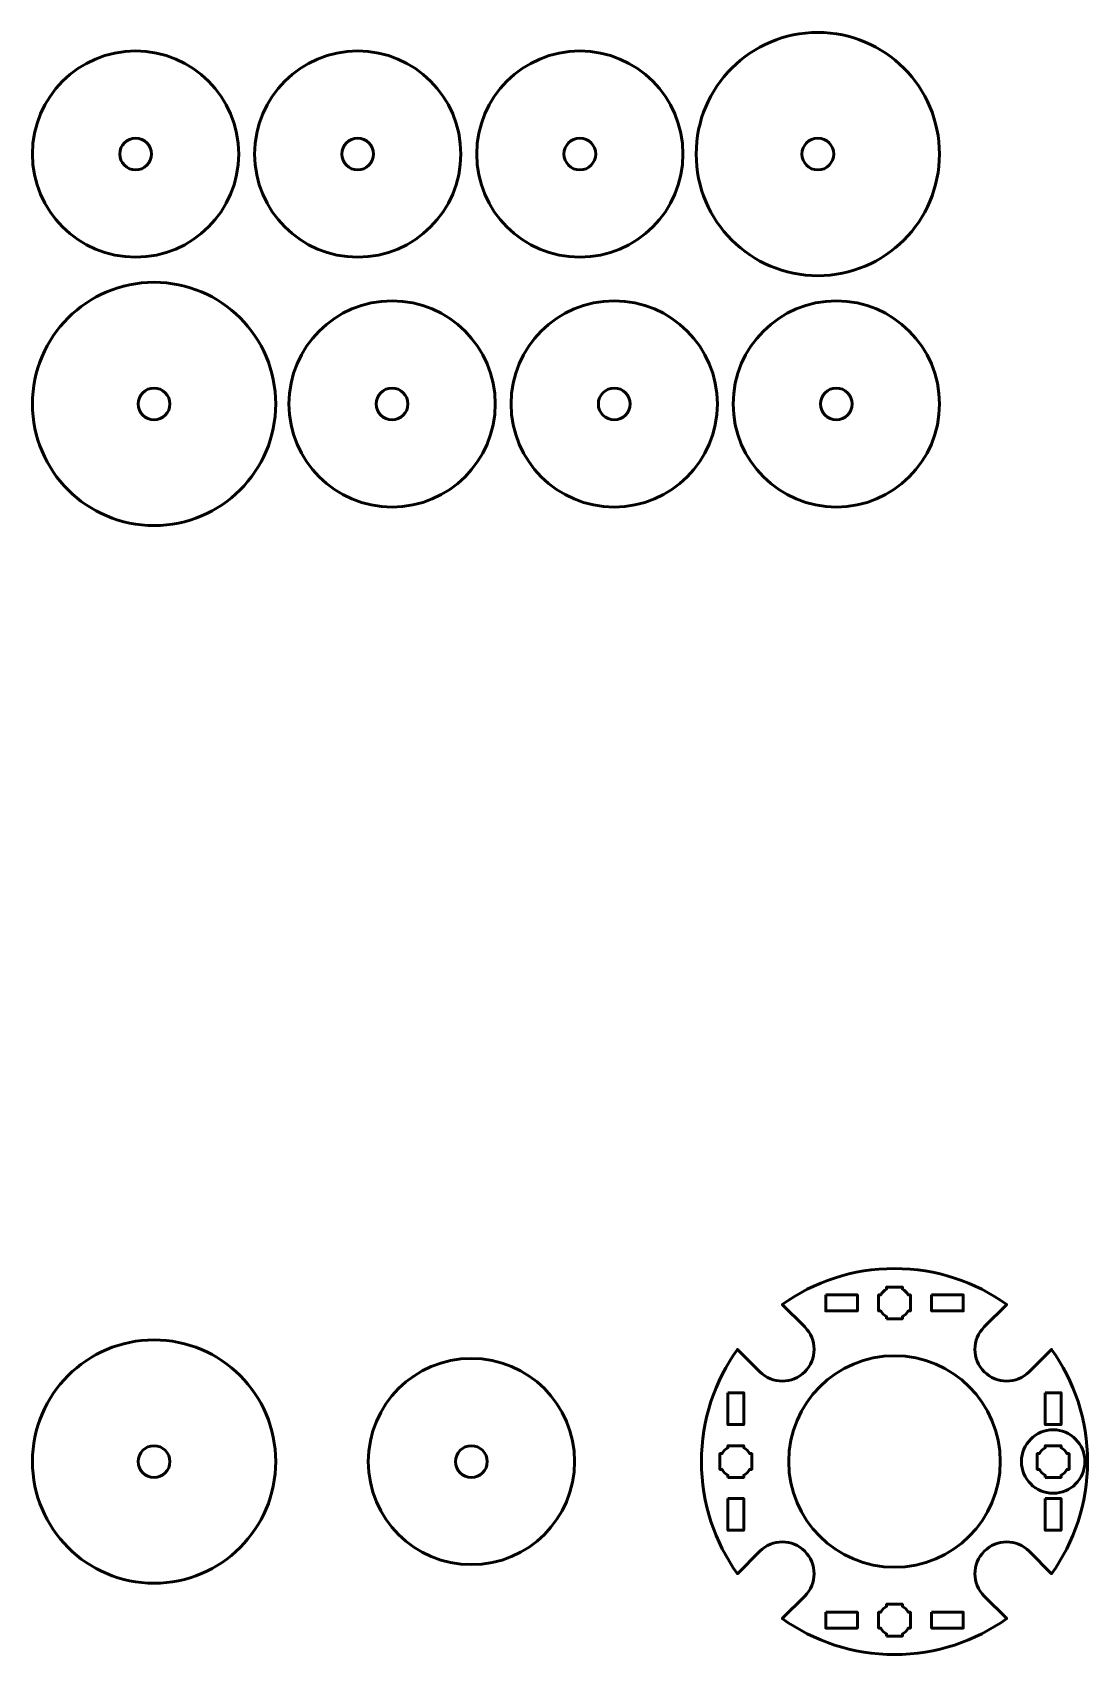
# Model space of a CAD drawing. Header units: centimetres. Extents: x -211 to 242, y -245 to 228.
# Drawn here: x -130.3 to -110.35, y -215.65 to -184.97 of the extents above; entities that cross this region are included whole.
import ezdxf

# ---------------------------------------------------------------- set-up
doc = ezdxf.new("R2010")
doc.units = ezdxf.units.CM
doc.header["$MEASUREMENT"] = 0
doc.layers.add('Layer 1', color=7, linetype='Continuous')

msp = doc.modelspace()

# ---------------------------------------------------------------- linework, layer by layer
at = {"layer": 'Layer 1', "color": 250, "lineweight": 53}
for points in [[(-115.45002, -189.57498), (-116.72008, -189.57498), (-117.75002, -188.54504), (-117.75002, -187.27498), (-117.75002, -187.27498), (-117.75002, -186.00492), (-116.72008, -184.97498), (-115.45002, -184.97498), (-115.45002, -184.97498), (-114.17996, -184.97498), (-113.15002, -186.00492), (-113.15002, -187.27498), (-113.15002, -187.27498), (-113.15002, -188.54504), (-114.17996, -189.57498), (-115.45002, -189.57498)], [(-128.35002, -189.22498), (-129.42681, -189.22498), (-130.30002, -188.35177), (-130.30002, -187.27498), (-130.30002, -187.27498), (-130.30002, -186.19819), (-129.42681, -185.32498), (-128.35002, -185.32498), (-128.35002, -185.32498), (-127.27323, -185.32498), (-126.40002, -186.19819), (-126.40002, -187.27498), (-126.40002, -187.27498), (-126.40002, -188.35177), (-127.27323, -189.22498), (-128.35002, -189.22498)], [(-124.15002, -189.22498), (-125.22681, -189.22498), (-126.10002, -188.35177), (-126.10002, -187.27498), (-126.10002, -187.27498), (-126.10002, -186.19819), (-125.22681, -185.32498), (-124.15002, -185.32498), (-124.15002, -185.32498), (-123.07323, -185.32498), (-122.20002, -186.19819), (-122.20002, -187.27498), (-122.20002, -187.27498), (-122.20002, -188.35177), (-123.07323, -189.22498), (-124.15002, -189.22498)], [(-119.95002, -189.22498), (-121.02681, -189.22498), (-121.90002, -188.35177), (-121.90002, -187.27498), (-121.90002, -187.27498), (-121.90002, -186.19819), (-121.02681, -185.32498), (-119.95002, -185.32498), (-119.95002, -185.32498), (-118.87323, -185.32498), (-118.00002, -186.19819), (-118.00002, -187.27498), (-118.00002, -187.27498), (-118.00002, -188.35177), (-118.87323, -189.22498), (-119.95002, -189.22498)], [(-128.35002, -187.57498), (-128.51568, -187.57498), (-128.65002, -187.44064), (-128.65002, -187.27498), (-128.65002, -187.27498), (-128.65002, -187.10932), (-128.51568, -186.97498), (-128.35002, -186.97498), (-128.35002, -186.97498), (-128.18436, -186.97498), (-128.05002, -187.10932), (-128.05002, -187.27498), (-128.05002, -187.27498), (-128.05002, -187.44064), (-128.18436, -187.57498), (-128.35002, -187.57498)], [(-124.15002, -187.57498), (-124.31568, -187.57498), (-124.45002, -187.44064), (-124.45002, -187.27498), (-124.45002, -187.27498), (-124.45002, -187.10932), (-124.31568, -186.97498), (-124.15002, -186.97498), (-124.15002, -186.97498), (-123.98436, -186.97498), (-123.85002, -187.10932), (-123.85002, -187.27498), (-123.85002, -187.27498), (-123.85002, -187.44064), (-123.98436, -187.57498), (-124.15002, -187.57498)], [(-119.95002, -187.57498), (-120.11568, -187.57498), (-120.25002, -187.44064), (-120.25002, -187.27498), (-120.25002, -187.27498), (-120.25002, -187.10932), (-120.11568, -186.97498), (-119.95002, -186.97498), (-119.95002, -186.97498), (-119.78436, -186.97498), (-119.65002, -187.10932), (-119.65002, -187.27498), (-119.65002, -187.27498), (-119.65002, -187.44064), (-119.78436, -187.57498), (-119.95002, -187.57498)], [(-115.45002, -187.57498), (-115.61568, -187.57498), (-115.75002, -187.44064), (-115.75002, -187.27498), (-115.75002, -187.27498), (-115.75002, -187.10932), (-115.61568, -186.97498), (-115.45002, -186.97498), (-115.45002, -186.97498), (-115.28436, -186.97498), (-115.15002, -187.10932), (-115.15002, -187.27498), (-115.15002, -187.27498), (-115.15002, -187.44064), (-115.28436, -187.57498), (-115.45002, -187.57498)], [(-128.00002, -189.69998), (-126.72996, -189.69998), (-125.70002, -190.72992), (-125.70002, -191.99998), (-125.70002, -191.99998), (-125.70002, -193.27004), (-126.72996, -194.29998), (-128.00002, -194.29998), (-128.00002, -194.29998), (-129.27008, -194.29998), (-130.30002, -193.27004), (-130.30002, -191.99998), (-130.30002, -191.99998), (-130.30002, -190.72992), (-129.27008, -189.69998), (-128.00002, -189.69998)], [(-123.50002, -190.04998), (-122.42323, -190.04998), (-121.55002, -190.92319), (-121.55002, -191.99998), (-121.55002, -191.99998), (-121.55002, -193.07677), (-122.42323, -193.94998), (-123.50002, -193.94998), (-123.50002, -193.94998), (-124.57681, -193.94998), (-125.45002, -193.07677), (-125.45002, -191.99998), (-125.45002, -191.99998), (-125.45002, -190.92319), (-124.57681, -190.04998), (-123.50002, -190.04998)], [(-119.30002, -190.04998), (-118.22323, -190.04998), (-117.35002, -190.92319), (-117.35002, -191.99998), (-117.35002, -191.99998), (-117.35002, -193.07677), (-118.22323, -193.94998), (-119.30002, -193.94998), (-119.30002, -193.94998), (-120.37681, -193.94998), (-121.25002, -193.07677), (-121.25002, -191.99998), (-121.25002, -191.99998), (-121.25002, -190.92319), (-120.37681, -190.04998), (-119.30002, -190.04998)], [(-115.10002, -190.04998), (-114.02323, -190.04998), (-113.15002, -190.92319), (-113.15002, -191.99998), (-113.15002, -191.99998), (-113.15002, -193.07677), (-114.02323, -193.94998), (-115.10002, -193.94998), (-115.10002, -193.94998), (-116.17681, -193.94998), (-117.05002, -193.07677), (-117.05002, -191.99998), (-117.05002, -191.99998), (-117.05002, -190.92319), (-116.17681, -190.04998), (-115.10002, -190.04998)], [(-128.00002, -191.69998), (-127.83436, -191.69998), (-127.70002, -191.83432), (-127.70002, -191.99998), (-127.70002, -191.99998), (-127.70002, -192.16564), (-127.83436, -192.29998), (-128.00002, -192.29998), (-128.00002, -192.29998), (-128.16568, -192.29998), (-128.30002, -192.16564), (-128.30002, -191.99998), (-128.30002, -191.99998), (-128.30002, -191.83432), (-128.16568, -191.69998), (-128.00002, -191.69998)], [(-123.50002, -191.69998), (-123.33436, -191.69998), (-123.20002, -191.83432), (-123.20002, -191.99998), (-123.20002, -191.99998), (-123.20002, -192.16564), (-123.33436, -192.29998), (-123.50002, -192.29998), (-123.50002, -192.29998), (-123.66568, -192.29998), (-123.80002, -192.16564), (-123.80002, -191.99998), (-123.80002, -191.99998), (-123.80002, -191.83432), (-123.66568, -191.69998), (-123.50002, -191.69998)], [(-119.30002, -191.69998), (-119.13436, -191.69998), (-119.00002, -191.83432), (-119.00002, -191.99998), (-119.00002, -191.99998), (-119.00002, -192.16564), (-119.13436, -192.29998), (-119.30002, -192.29998), (-119.30002, -192.29998), (-119.46568, -192.29998), (-119.60002, -192.16564), (-119.60002, -191.99998), (-119.60002, -191.99998), (-119.60002, -191.83432), (-119.46568, -191.69998), (-119.30002, -191.69998)], [(-115.10002, -191.69998), (-114.93436, -191.69998), (-114.80002, -191.83432), (-114.80002, -191.99998), (-114.80002, -191.99998), (-114.80002, -192.16564), (-114.93436, -192.29998), (-115.10002, -192.29998), (-115.10002, -192.29998), (-115.26568, -192.29998), (-115.40002, -192.16564), (-115.40002, -191.99998), (-115.40002, -191.99998), (-115.40002, -191.83432), (-115.26568, -191.69998), (-115.10002, -191.69998)], [(-128.00002, -209.69998), (-126.72996, -209.69998), (-125.70002, -210.72992), (-125.70002, -211.99998), (-125.70002, -211.99998), (-125.70002, -213.27004), (-126.72996, -214.29998), (-128.00002, -214.29998), (-128.00002, -214.29998), (-129.27008, -214.29998), (-130.30002, -213.27004), (-130.30002, -211.99998), (-130.30002, -211.99998), (-130.30002, -210.72992), (-129.27008, -209.69998), (-128.00002, -209.69998)], [(-122.00002, -210.04998), (-120.92323, -210.04998), (-120.05002, -210.92319), (-120.05002, -211.99998), (-120.05002, -211.99998), (-120.05002, -213.07677), (-120.92323, -213.94998), (-122.00002, -213.94998), (-122.00002, -213.94998), (-123.07681, -213.94998), (-123.95002, -213.07677), (-123.95002, -211.99998), (-123.95002, -211.99998), (-123.95002, -210.92319), (-123.07681, -210.04998), (-122.00002, -210.04998)], [(-128.00002, -211.69998), (-127.83436, -211.69998), (-127.70002, -211.83432), (-127.70002, -211.99998), (-127.70002, -211.99998), (-127.70002, -212.16564), (-127.83436, -212.29998), (-128.00002, -212.29998), (-128.00002, -212.29998), (-128.16568, -212.29998), (-128.30002, -212.16564), (-128.30002, -211.99998), (-128.30002, -211.99998), (-128.30002, -211.83432), (-128.16568, -211.69998), (-128.00002, -211.69998)], [(-122.00002, -211.69998), (-121.83436, -211.69998), (-121.70002, -211.83432), (-121.70002, -211.99998), (-121.70002, -211.99998), (-121.70002, -212.16564), (-121.83436, -212.29998), (-122.00002, -212.29998), (-122.00002, -212.29998), (-122.16568, -212.29998), (-122.30002, -212.16564), (-122.30002, -211.99998), (-122.30002, -211.99998), (-122.30002, -211.83432), (-122.16568, -211.69998), (-122.00002, -211.69998)]]:
    msp.add_open_spline(points, degree=3, knots=[0, 0, 0, 0, 0.25, 0.25, 0.25, 0.25, 0.5, 0.5, 0.5, 0.5, 0.75, 0.75, 0.75, 0.75, 1, 1, 1, 1], dxfattribs=at)
at = {"layer": 'Layer 1', "color": 235, "lineweight": 53}
for points, knots in [([(-113.99997, -208.35), (-113.20879, -208.35), (-112.47639, -208.60196), (-111.87845, -209.02988), (-111.87845, -209.02988), (-111.87845, -209.02988), (-112.30296, -209.4544), (-112.30296, -209.4544), (-112.30296, -209.4544), (-112.53724, -209.68867), (-112.53724, -210.06865), (-112.30296, -210.30292), (-112.30296, -210.30292), (-112.06869, -210.5372), (-111.68871, -210.5372), (-111.45444, -210.30292), (-111.45444, -210.30292), (-111.45444, -210.30292), (-111.02992, -209.87841), (-111.02992, -209.87841), (-111.02992, -209.87841), (-110.60196, -210.47634), (-110.35, -211.2088), (-110.35, -212.00002), (-110.35, -212.00002), (-110.35, -212.79121), (-110.60197, -213.52363), (-111.0299, -214.12157), (-111.0299, -214.12157), (-111.0299, -214.12157), (-111.45444, -213.69704), (-111.45444, -213.69704), (-111.45444, -213.69704), (-111.68871, -213.46276), (-112.06869, -213.46276), (-112.30296, -213.69704), (-112.30296, -213.69704), (-112.53724, -213.93131), (-112.53724, -214.31129), (-112.30296, -214.54556), (-112.30296, -214.54556), (-112.30296, -214.54556), (-111.87843, -214.9701), (-111.87843, -214.9701), (-111.87843, -214.9701), (-112.47635, -215.39805), (-113.20878, -215.65), (-113.99997, -215.65), (-113.99997, -215.65), (-114.79119, -215.65), (-115.52365, -215.39804), (-116.12159, -214.97007), (-116.12159, -214.97007), (-116.12159, -214.97007), (-115.69708, -214.54556), (-115.69708, -214.54556), (-115.69708, -214.54556), (-115.4628, -214.31129), (-115.4628, -213.93131), (-115.69708, -213.69704), (-115.69708, -213.69704), (-115.93135, -213.46276), (-116.31133, -213.46276), (-116.5456, -213.69704), (-116.5456, -213.69704), (-116.5456, -213.69704), (-116.97011, -214.12155), (-116.97011, -214.12155), (-116.97011, -214.12155), (-117.39803, -213.52361), (-117.65, -212.7912), (-117.65, -212.00002), (-117.65, -212.00002), (-117.65, -211.20881), (-117.39806, -210.47635), (-116.9701, -209.87843), (-116.9701, -209.87843), (-116.9701, -209.87843), (-116.5456, -210.30292), (-116.5456, -210.30292), (-116.5456, -210.30292), (-116.31133, -210.5372), (-115.93135, -210.5372), (-115.69708, -210.30292), (-115.69708, -210.30292), (-115.4628, -210.06865), (-115.4628, -209.68867), (-115.69708, -209.4544), (-115.69708, -209.4544), (-115.69708, -209.4544), (-116.12157, -209.02991), (-116.12157, -209.02991), (-116.12157, -209.02991), (-115.52361, -208.60197), (-114.79118, -208.35), (-113.99997, -208.35)], [0, 0, 0, 0, 0.04166667, 0.04166667, 0.04166667, 0.04166667, 0.08333333, 0.08333333, 0.08333333, 0.08333333, 0.125, 0.125, 0.125, 0.125, 0.16666667, 0.16666667, 0.16666667, 0.16666667, 0.20833333, 0.20833333, 0.20833333, 0.20833333, 0.25, 0.25, 0.25, 0.25, 0.29166667, 0.29166667, 0.29166667, 0.29166667, 0.33333333, 0.33333333, 0.33333333, 0.33333333, 0.375, 0.375, 0.375, 0.375, 0.41666667, 0.41666667, 0.41666667, 0.41666667, 0.45833333, 0.45833333, 0.45833333, 0.45833333, 0.5, 0.5, 0.5, 0.5, 0.54166667, 0.54166667, 0.54166667, 0.54166667, 0.58333333, 0.58333333, 0.58333333, 0.58333333, 0.625, 0.625, 0.625, 0.625, 0.66666667, 0.66666667, 0.66666667, 0.66666667, 0.70833333, 0.70833333, 0.70833333, 0.70833333, 0.75, 0.75, 0.75, 0.75, 0.79166667, 0.79166667, 0.79166667, 0.79166667, 0.83333333, 0.83333333, 0.83333333, 0.83333333, 0.875, 0.875, 0.875, 0.875, 0.91666667, 0.91666667, 0.91666667, 0.91666667, 0.95833333, 0.95833333, 0.95833333, 0.95833333, 1, 1, 1, 1]), ([(-115.30001, -208.85004), (-115.30001, -208.85004), (-114.7, -208.85004), (-114.7, -208.85004), (-114.7, -208.85004), (-114.7, -208.85004), (-114.7, -209.15005), (-114.7, -209.15005), (-114.7, -209.15005), (-114.7, -209.15005), (-115.30001, -209.15005), (-115.30001, -209.15005), (-115.30001, -209.15005), (-115.30001, -209.15005), (-115.30001, -208.85004), (-115.30001, -208.85004)], [0, 0, 0, 0, 0.25, 0.25, 0.25, 0.25, 0.5, 0.5, 0.5, 0.5, 0.75, 0.75, 0.75, 0.75, 1, 1, 1, 1]), ([(-114.15001, -209.30004), (-114.15001, -209.30004), (-114.15001, -209.25986), (-114.15001, -209.25986), (-114.15001, -209.25986), (-114.19555, -209.23353), (-114.23351, -209.19558), (-114.25986, -209.15005), (-114.25986, -209.15005), (-114.25986, -209.15005), (-114.30001, -209.15005), (-114.30001, -209.15005), (-114.30001, -209.15005), (-114.30001, -209.15005), (-114.30001, -209.00153), (-114.30001, -209.00153), (-114.30001, -209.00153), (-114.30001, -209.00153), (-114.30003, -208.99998), (-114.30003, -208.99998), (-114.30003, -208.99998), (-114.30003, -208.99998), (-114.30001, -208.99843), (-114.30001, -208.99843), (-114.30001, -208.99843), (-114.30001, -208.99843), (-114.30001, -208.85004), (-114.30001, -208.85004), (-114.30001, -208.85004), (-114.30001, -208.85004), (-114.25991, -208.85004), (-114.25991, -208.85004), (-114.25991, -208.85004), (-114.23356, -208.80447), (-114.19557, -208.76647), (-114.15001, -208.74011), (-114.15001, -208.74011), (-114.15001, -208.74011), (-114.15001, -208.70003), (-114.15001, -208.70003), (-114.15001, -208.70003), (-114.15001, -208.70003), (-114.00467, -208.70003), (-114.00467, -208.70003), (-114.00467, -208.70003), (-114.00467, -208.70003), (-114.00003, -208.69997), (-114.00003, -208.69997), (-114.00003, -208.69997), (-114.00003, -208.69997), (-113.99538, -208.70003), (-113.99538, -208.70003), (-113.99538, -208.70003), (-113.99538, -208.70003), (-113.85, -208.70003), (-113.85, -208.70003), (-113.85, -208.70003), (-113.85, -208.70003), (-113.85, -208.74011), (-113.85, -208.74011), (-113.85, -208.74011), (-113.80443, -208.76647), (-113.76646, -208.80447), (-113.74012, -208.85004), (-113.74012, -208.85004), (-113.74012, -208.85004), (-113.7, -208.85004), (-113.7, -208.85004), (-113.7, -208.85004), (-113.7, -208.85004), (-113.7, -209.15005), (-113.7, -209.15005), (-113.7, -209.15005), (-113.7, -209.15005), (-113.74017, -209.15005), (-113.74017, -209.15005), (-113.74017, -209.15005), (-113.76651, -209.19558), (-113.80447, -209.23353), (-113.85, -209.25986), (-113.85, -209.25986), (-113.85, -209.25986), (-113.85, -209.30004), (-113.85, -209.30004), (-113.85, -209.30004), (-113.85, -209.30004), (-114.15001, -209.30004), (-114.15001, -209.30004)], [0, 0, 0, 0, 0.04545455, 0.04545455, 0.04545455, 0.04545455, 0.09090909, 0.09090909, 0.09090909, 0.09090909, 0.13636364, 0.13636364, 0.13636364, 0.13636364, 0.18181818, 0.18181818, 0.18181818, 0.18181818, 0.22727273, 0.22727273, 0.22727273, 0.22727273, 0.27272727, 0.27272727, 0.27272727, 0.27272727, 0.31818182, 0.31818182, 0.31818182, 0.31818182, 0.36363636, 0.36363636, 0.36363636, 0.36363636, 0.40909091, 0.40909091, 0.40909091, 0.40909091, 0.45454545, 0.45454545, 0.45454545, 0.45454545, 0.5, 0.5, 0.5, 0.5, 0.54545455, 0.54545455, 0.54545455, 0.54545455, 0.59090909, 0.59090909, 0.59090909, 0.59090909, 0.63636364, 0.63636364, 0.63636364, 0.63636364, 0.68181818, 0.68181818, 0.68181818, 0.68181818, 0.72727273, 0.72727273, 0.72727273, 0.72727273, 0.77272727, 0.77272727, 0.77272727, 0.77272727, 0.81818182, 0.81818182, 0.81818182, 0.81818182, 0.86363636, 0.86363636, 0.86363636, 0.86363636, 0.90909091, 0.90909091, 0.90909091, 0.90909091, 0.95454545, 0.95454545, 0.95454545, 0.95454545, 1, 1, 1, 1]), ([(-113.30004, -208.85004), (-113.30004, -208.85004), (-112.70004, -208.85004), (-112.70004, -208.85004), (-112.70004, -208.85004), (-112.70004, -208.85004), (-112.70004, -209.15005), (-112.70004, -209.15005), (-112.70004, -209.15005), (-112.70004, -209.15005), (-113.30004, -209.15005), (-113.30004, -209.15005), (-113.30004, -209.15005), (-113.30004, -209.15005), (-113.30004, -208.85004), (-113.30004, -208.85004)], [0, 0, 0, 0, 0.25, 0.25, 0.25, 0.25, 0.5, 0.5, 0.5, 0.5, 0.75, 0.75, 0.75, 0.75, 1, 1, 1, 1]), ([(-114.00002, -209.99998), (-112.89562, -209.99998), (-112.00002, -210.89558), (-112.00002, -211.99998), (-112.00002, -211.99998), (-112.00002, -213.10438), (-112.89562, -213.99998), (-114.00002, -213.99998), (-114.00002, -213.99998), (-115.10442, -213.99998), (-116.00002, -213.10438), (-116.00002, -211.99998), (-116.00002, -211.99998), (-116.00002, -210.89558), (-115.10442, -209.99998), (-114.00002, -209.99998)], [0, 0, 0, 0, 0.25, 0.25, 0.25, 0.25, 0.5, 0.5, 0.5, 0.5, 0.75, 0.75, 0.75, 0.75, 1, 1, 1, 1]), ([(-117.14996, -210.69999), (-117.14996, -210.69999), (-116.84995, -210.69999), (-116.84995, -210.69999), (-116.84995, -210.69999), (-116.84995, -210.69999), (-116.84995, -211.3), (-116.84995, -211.3), (-116.84995, -211.3), (-116.84995, -211.3), (-117.14996, -211.3), (-117.14996, -211.3), (-117.14996, -211.3), (-117.14996, -211.3), (-117.14996, -210.69999), (-117.14996, -210.69999)], [0, 0, 0, 0, 0.25, 0.25, 0.25, 0.25, 0.5, 0.5, 0.5, 0.5, 0.75, 0.75, 0.75, 0.75, 1, 1, 1, 1]), ([(-111.15009, -210.69999), (-111.15009, -210.69999), (-110.85009, -210.69999), (-110.85009, -210.69999), (-110.85009, -210.69999), (-110.85009, -210.69999), (-110.85009, -211.3), (-110.85009, -211.3), (-110.85009, -211.3), (-110.85009, -211.3), (-111.15009, -211.3), (-111.15009, -211.3), (-111.15009, -211.3), (-111.15009, -211.3), (-111.15009, -210.69999), (-111.15009, -210.69999)], [0, 0, 0, 0, 0.25, 0.25, 0.25, 0.25, 0.5, 0.5, 0.5, 0.5, 0.75, 0.75, 0.75, 0.75, 1, 1, 1, 1]), ([(-117.15001, -212.30004), (-117.15001, -212.30004), (-117.15001, -212.25986), (-117.15001, -212.25986), (-117.15001, -212.25986), (-117.19555, -212.23353), (-117.23351, -212.19558), (-117.25986, -212.15005), (-117.25986, -212.15005), (-117.25986, -212.15005), (-117.30001, -212.15005), (-117.30001, -212.15005), (-117.30001, -212.15005), (-117.30001, -212.15005), (-117.30001, -212.00153), (-117.30001, -212.00153), (-117.30001, -212.00153), (-117.30001, -212.00153), (-117.30003, -211.99998), (-117.30003, -211.99998), (-117.30003, -211.99998), (-117.30003, -211.99998), (-117.30001, -211.99843), (-117.30001, -211.99843), (-117.30001, -211.99843), (-117.30001, -211.99843), (-117.30001, -211.85004), (-117.30001, -211.85004), (-117.30001, -211.85004), (-117.30001, -211.85004), (-117.25991, -211.85004), (-117.25991, -211.85004), (-117.25991, -211.85004), (-117.23356, -211.80447), (-117.19557, -211.76647), (-117.15001, -211.74011), (-117.15001, -211.74011), (-117.15001, -211.74011), (-117.15001, -211.70003), (-117.15001, -211.70003), (-117.15001, -211.70003), (-117.15001, -211.70003), (-117.00467, -211.70003), (-117.00467, -211.70003), (-117.00467, -211.70003), (-117.00467, -211.70003), (-117.00003, -211.69997), (-117.00003, -211.69997), (-117.00003, -211.69997), (-117.00003, -211.69997), (-116.99538, -211.70003), (-116.99538, -211.70003), (-116.99538, -211.70003), (-116.99538, -211.70003), (-116.85, -211.70003), (-116.85, -211.70003), (-116.85, -211.70003), (-116.85, -211.70003), (-116.85, -211.74011), (-116.85, -211.74011), (-116.85, -211.74011), (-116.80443, -211.76647), (-116.76646, -211.80447), (-116.74012, -211.85004), (-116.74012, -211.85004), (-116.74012, -211.85004), (-116.7, -211.85004), (-116.7, -211.85004), (-116.7, -211.85004), (-116.7, -211.85004), (-116.7, -212.15005), (-116.7, -212.15005), (-116.7, -212.15005), (-116.7, -212.15005), (-116.74017, -212.15005), (-116.74017, -212.15005), (-116.74017, -212.15005), (-116.76651, -212.19558), (-116.80447, -212.23353), (-116.85, -212.25986), (-116.85, -212.25986), (-116.85, -212.25986), (-116.85, -212.30004), (-116.85, -212.30004), (-116.85, -212.30004), (-116.85, -212.30004), (-117.15001, -212.30004), (-117.15001, -212.30004)], [0, 0, 0, 0, 0.04545455, 0.04545455, 0.04545455, 0.04545455, 0.09090909, 0.09090909, 0.09090909, 0.09090909, 0.13636364, 0.13636364, 0.13636364, 0.13636364, 0.18181818, 0.18181818, 0.18181818, 0.18181818, 0.22727273, 0.22727273, 0.22727273, 0.22727273, 0.27272727, 0.27272727, 0.27272727, 0.27272727, 0.31818182, 0.31818182, 0.31818182, 0.31818182, 0.36363636, 0.36363636, 0.36363636, 0.36363636, 0.40909091, 0.40909091, 0.40909091, 0.40909091, 0.45454545, 0.45454545, 0.45454545, 0.45454545, 0.5, 0.5, 0.5, 0.5, 0.54545455, 0.54545455, 0.54545455, 0.54545455, 0.59090909, 0.59090909, 0.59090909, 0.59090909, 0.63636364, 0.63636364, 0.63636364, 0.63636364, 0.68181818, 0.68181818, 0.68181818, 0.68181818, 0.72727273, 0.72727273, 0.72727273, 0.72727273, 0.77272727, 0.77272727, 0.77272727, 0.77272727, 0.81818182, 0.81818182, 0.81818182, 0.81818182, 0.86363636, 0.86363636, 0.86363636, 0.86363636, 0.90909091, 0.90909091, 0.90909091, 0.90909091, 0.95454545, 0.95454545, 0.95454545, 0.95454545, 1, 1, 1, 1]), ([(-111.15001, -212.30004), (-111.15001, -212.30004), (-111.15001, -212.25986), (-111.15001, -212.25986), (-111.15001, -212.25986), (-111.19555, -212.23353), (-111.23351, -212.19558), (-111.25986, -212.15005), (-111.25986, -212.15005), (-111.25986, -212.15005), (-111.30001, -212.15005), (-111.30001, -212.15005), (-111.30001, -212.15005), (-111.30001, -212.15005), (-111.30001, -212.00153), (-111.30001, -212.00153), (-111.30001, -212.00153), (-111.30001, -212.00153), (-111.30003, -211.99998), (-111.30003, -211.99998), (-111.30003, -211.99998), (-111.30003, -211.99998), (-111.30001, -211.99843), (-111.30001, -211.99843), (-111.30001, -211.99843), (-111.30001, -211.99843), (-111.30001, -211.85004), (-111.30001, -211.85004), (-111.30001, -211.85004), (-111.30001, -211.85004), (-111.25991, -211.85004), (-111.25991, -211.85004), (-111.25991, -211.85004), (-111.23356, -211.80447), (-111.19557, -211.76647), (-111.15001, -211.74011), (-111.15001, -211.74011), (-111.15001, -211.74011), (-111.15001, -211.70003), (-111.15001, -211.70003), (-111.15001, -211.70003), (-111.15001, -211.70003), (-111.00467, -211.70003), (-111.00467, -211.70003), (-111.00467, -211.70003), (-111.00467, -211.70003), (-111.00003, -211.69997), (-111.00003, -211.69997), (-111.00003, -211.69997), (-111.00003, -211.69997), (-110.99538, -211.70003), (-110.99538, -211.70003), (-110.99538, -211.70003), (-110.99538, -211.70003), (-110.85, -211.70003), (-110.85, -211.70003), (-110.85, -211.70003), (-110.85, -211.70003), (-110.85, -211.74011), (-110.85, -211.74011), (-110.85, -211.74011), (-110.80443, -211.76647), (-110.76646, -211.80447), (-110.74012, -211.85004), (-110.74012, -211.85004), (-110.74012, -211.85004), (-110.7, -211.85004), (-110.7, -211.85004), (-110.7, -211.85004), (-110.7, -211.85004), (-110.7, -212.15005), (-110.7, -212.15005), (-110.7, -212.15005), (-110.7, -212.15005), (-110.74017, -212.15005), (-110.74017, -212.15005), (-110.74017, -212.15005), (-110.76651, -212.19558), (-110.80447, -212.23353), (-110.85, -212.25986), (-110.85, -212.25986), (-110.85, -212.25986), (-110.85, -212.30004), (-110.85, -212.30004), (-110.85, -212.30004), (-110.85, -212.30004), (-111.15001, -212.30004), (-111.15001, -212.30004)], [0, 0, 0, 0, 0.04545455, 0.04545455, 0.04545455, 0.04545455, 0.09090909, 0.09090909, 0.09090909, 0.09090909, 0.13636364, 0.13636364, 0.13636364, 0.13636364, 0.18181818, 0.18181818, 0.18181818, 0.18181818, 0.22727273, 0.22727273, 0.22727273, 0.22727273, 0.27272727, 0.27272727, 0.27272727, 0.27272727, 0.31818182, 0.31818182, 0.31818182, 0.31818182, 0.36363636, 0.36363636, 0.36363636, 0.36363636, 0.40909091, 0.40909091, 0.40909091, 0.40909091, 0.45454545, 0.45454545, 0.45454545, 0.45454545, 0.5, 0.5, 0.5, 0.5, 0.54545455, 0.54545455, 0.54545455, 0.54545455, 0.59090909, 0.59090909, 0.59090909, 0.59090909, 0.63636364, 0.63636364, 0.63636364, 0.63636364, 0.68181818, 0.68181818, 0.68181818, 0.68181818, 0.72727273, 0.72727273, 0.72727273, 0.72727273, 0.77272727, 0.77272727, 0.77272727, 0.77272727, 0.81818182, 0.81818182, 0.81818182, 0.81818182, 0.86363636, 0.86363636, 0.86363636, 0.86363636, 0.90909091, 0.90909091, 0.90909091, 0.90909091, 0.95454545, 0.95454545, 0.95454545, 0.95454545, 1, 1, 1, 1]), ([(-117.14996, -212.69996), (-117.14996, -212.69996), (-116.84995, -212.69996), (-116.84995, -212.69996), (-116.84995, -212.69996), (-116.84995, -212.69996), (-116.84995, -213.29996), (-116.84995, -213.29996), (-116.84995, -213.29996), (-116.84995, -213.29996), (-117.14996, -213.29996), (-117.14996, -213.29996), (-117.14996, -213.29996), (-117.14996, -213.29996), (-117.14996, -212.69996), (-117.14996, -212.69996)], [0, 0, 0, 0, 0.25, 0.25, 0.25, 0.25, 0.5, 0.5, 0.5, 0.5, 0.75, 0.75, 0.75, 0.75, 1, 1, 1, 1]), ([(-111.15009, -212.69996), (-111.15009, -212.69996), (-110.85009, -212.69996), (-110.85009, -212.69996), (-110.85009, -212.69996), (-110.85009, -212.69996), (-110.85009, -213.29996), (-110.85009, -213.29996), (-110.85009, -213.29996), (-110.85009, -213.29996), (-111.15009, -213.29996), (-111.15009, -213.29996), (-111.15009, -213.29996), (-111.15009, -213.29996), (-111.15009, -212.69996), (-111.15009, -212.69996)], [0, 0, 0, 0, 0.25, 0.25, 0.25, 0.25, 0.5, 0.5, 0.5, 0.5, 0.75, 0.75, 0.75, 0.75, 1, 1, 1, 1]), ([(-114.15001, -215.30004), (-114.15001, -215.30004), (-114.15001, -215.25986), (-114.15001, -215.25986), (-114.15001, -215.25986), (-114.19555, -215.23353), (-114.23351, -215.19558), (-114.25986, -215.15005), (-114.25986, -215.15005), (-114.25986, -215.15005), (-114.30001, -215.15005), (-114.30001, -215.15005), (-114.30001, -215.15005), (-114.30001, -215.15005), (-114.30001, -215.00153), (-114.30001, -215.00153), (-114.30001, -215.00153), (-114.30001, -215.00153), (-114.30003, -214.99998), (-114.30003, -214.99998), (-114.30003, -214.99998), (-114.30003, -214.99998), (-114.30001, -214.99843), (-114.30001, -214.99843), (-114.30001, -214.99843), (-114.30001, -214.99843), (-114.30001, -214.85004), (-114.30001, -214.85004), (-114.30001, -214.85004), (-114.30001, -214.85004), (-114.25991, -214.85004), (-114.25991, -214.85004), (-114.25991, -214.85004), (-114.23356, -214.80447), (-114.19557, -214.76647), (-114.15001, -214.74011), (-114.15001, -214.74011), (-114.15001, -214.74011), (-114.15001, -214.70003), (-114.15001, -214.70003), (-114.15001, -214.70003), (-114.15001, -214.70003), (-114.00467, -214.70003), (-114.00467, -214.70003), (-114.00467, -214.70003), (-114.00467, -214.70003), (-114.00003, -214.69997), (-114.00003, -214.69997), (-114.00003, -214.69997), (-114.00003, -214.69997), (-113.99538, -214.70003), (-113.99538, -214.70003), (-113.99538, -214.70003), (-113.99538, -214.70003), (-113.85, -214.70003), (-113.85, -214.70003), (-113.85, -214.70003), (-113.85, -214.70003), (-113.85, -214.74011), (-113.85, -214.74011), (-113.85, -214.74011), (-113.80443, -214.76647), (-113.76646, -214.80447), (-113.74012, -214.85004), (-113.74012, -214.85004), (-113.74012, -214.85004), (-113.7, -214.85004), (-113.7, -214.85004), (-113.7, -214.85004), (-113.7, -214.85004), (-113.7, -215.15005), (-113.7, -215.15005), (-113.7, -215.15005), (-113.7, -215.15005), (-113.74017, -215.15005), (-113.74017, -215.15005), (-113.74017, -215.15005), (-113.76651, -215.19558), (-113.80447, -215.23353), (-113.85, -215.25986), (-113.85, -215.25986), (-113.85, -215.25986), (-113.85, -215.30004), (-113.85, -215.30004), (-113.85, -215.30004), (-113.85, -215.30004), (-114.15001, -215.30004), (-114.15001, -215.30004)], [0, 0, 0, 0, 0.04545455, 0.04545455, 0.04545455, 0.04545455, 0.09090909, 0.09090909, 0.09090909, 0.09090909, 0.13636364, 0.13636364, 0.13636364, 0.13636364, 0.18181818, 0.18181818, 0.18181818, 0.18181818, 0.22727273, 0.22727273, 0.22727273, 0.22727273, 0.27272727, 0.27272727, 0.27272727, 0.27272727, 0.31818182, 0.31818182, 0.31818182, 0.31818182, 0.36363636, 0.36363636, 0.36363636, 0.36363636, 0.40909091, 0.40909091, 0.40909091, 0.40909091, 0.45454545, 0.45454545, 0.45454545, 0.45454545, 0.5, 0.5, 0.5, 0.5, 0.54545455, 0.54545455, 0.54545455, 0.54545455, 0.59090909, 0.59090909, 0.59090909, 0.59090909, 0.63636364, 0.63636364, 0.63636364, 0.63636364, 0.68181818, 0.68181818, 0.68181818, 0.68181818, 0.72727273, 0.72727273, 0.72727273, 0.72727273, 0.77272727, 0.77272727, 0.77272727, 0.77272727, 0.81818182, 0.81818182, 0.81818182, 0.81818182, 0.86363636, 0.86363636, 0.86363636, 0.86363636, 0.90909091, 0.90909091, 0.90909091, 0.90909091, 0.95454545, 0.95454545, 0.95454545, 0.95454545, 1, 1, 1, 1]), ([(-115.30001, -214.84991), (-115.30001, -214.84991), (-114.7, -214.84991), (-114.7, -214.84991), (-114.7, -214.84991), (-114.7, -214.84991), (-114.7, -215.14991), (-114.7, -215.14991), (-114.7, -215.14991), (-114.7, -215.14991), (-115.30001, -215.14991), (-115.30001, -215.14991), (-115.30001, -215.14991), (-115.30001, -215.14991), (-115.30001, -214.84991), (-115.30001, -214.84991)], [0, 0, 0, 0, 0.25, 0.25, 0.25, 0.25, 0.5, 0.5, 0.5, 0.5, 0.75, 0.75, 0.75, 0.75, 1, 1, 1, 1]), ([(-113.30004, -214.84991), (-113.30004, -214.84991), (-112.70004, -214.84991), (-112.70004, -214.84991), (-112.70004, -214.84991), (-112.70004, -214.84991), (-112.70004, -215.14991), (-112.70004, -215.14991), (-112.70004, -215.14991), (-112.70004, -215.14991), (-113.30004, -215.14991), (-113.30004, -215.14991), (-113.30004, -215.14991), (-113.30004, -215.14991), (-113.30004, -214.84991), (-113.30004, -214.84991)], [0, 0, 0, 0, 0.25, 0.25, 0.25, 0.25, 0.5, 0.5, 0.5, 0.5, 0.75, 0.75, 0.75, 0.75, 1, 1, 1, 1])]:
    msp.add_open_spline(points, degree=3, knots=knots, dxfattribs=at)
at = {"layer": 'Layer 1', "color": 142, "lineweight": 53}
msp.add_open_spline([(-111.00002, -211.39998), (-110.6687, -211.39998), (-110.40002, -211.66866), (-110.40002, -211.99998), (-110.40002, -211.99998), (-110.40002, -212.3313), (-110.6687, -212.59998), (-111.00002, -212.59998), (-111.00002, -212.59998), (-111.33134, -212.59998), (-111.60002, -212.3313), (-111.60002, -211.99998), (-111.60002, -211.99998), (-111.60002, -211.66866), (-111.33134, -211.39998), (-111.00002, -211.39998)], degree=3, knots=[0, 0, 0, 0, 0.25, 0.25, 0.25, 0.25, 0.5, 0.5, 0.5, 0.5, 0.75, 0.75, 0.75, 0.75, 1, 1, 1, 1], dxfattribs=at)

doc.saveas('drawing.dxf')
